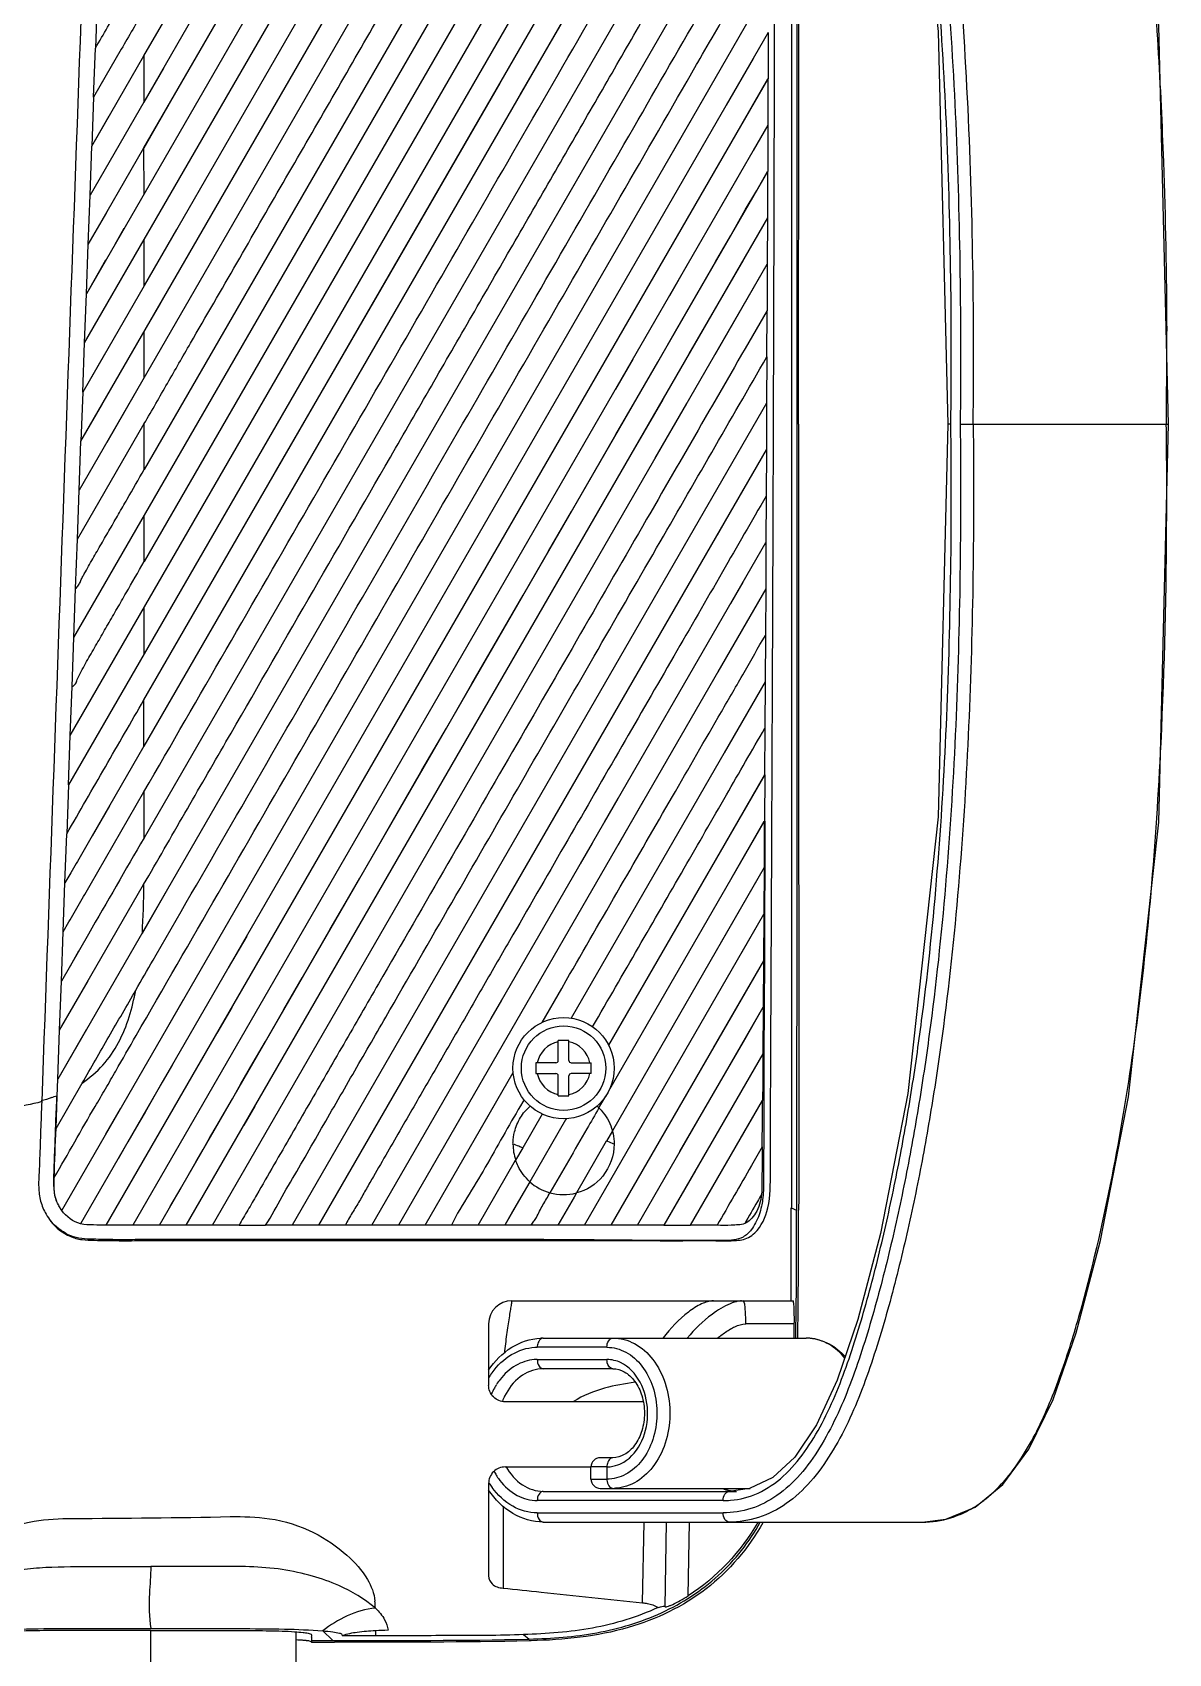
# Model space of a CAD drawing. Header units: millimetres. Extents: x 7426 to 8300, y 123 to 421.
# Drawn here: x 8232.17 to 8250.7, y 320.29 to 346.72 of the extents above; entities that cross this region are included whole.
import ezdxf

# ---------------------------------------------------------------- set-up
doc = ezdxf.new("R2010")
doc.units = ezdxf.units.MM
doc.layers.add('20_ALL_FEATURES', color=7, linetype='Continuous')

msp = doc.modelspace()

# ---------------------------------------------------------------- linework, layer by layer
at = {"layer": '20_ALL_FEATURES', "color": 7, "linetype": 'Continuous'}
for p, q in [((8240.286, 353.489), (8232.99, 340.853)), ((8239.421, 353.492), (8233.05, 342.456)), ((8238.556, 353.493), (8233.988, 345.581)), ((8233.989, 346.333), (8238.122, 353.493)), ((8233.989, 344.834), (8238.989, 353.493)), ((8243.751, 353.49), (8233.991, 336.586)), ((8233.992, 343.337), (8239.854, 353.491)), ((8233.989, 335.833), (8244.096, 353.339)), ((8244.186, 352.745), (8233.989, 335.082)), ((8232.961, 340.052), (8240.047, 352.326)), ((8240.105, 351.676), (8232.932, 339.252)), ((8244.183, 351.24), (8233.991, 333.586)), ((8232.787, 335.251), (8241.519, 350.375)), ((8240.186, 350.316), (8233.993, 339.589)), ((8232.845, 336.851), (8240.484, 350.082)), ((8240.873, 350.007), (8233.992, 338.089)), ((8244.179, 349.733), (8232.584, 329.65)), ((8242.562, 344.682), (8244.171, 347.469)), ((8244.272, 346.715), (8244.273, 347.469)), ((8233.225, 347.26), (8233.197, 346.461)), ((8240.86, 346.983), (8240.116, 345.696)), ((8244.169, 346.715), (8232.956, 327.294)), ((8244.166, 346.715), (8243.923, 346.291)), ((8244.169, 346.715), (8244.166, 345.959)), ((8244.27, 345.959), (8244.272, 346.715)), ((8233.139, 344.861), (8233.989, 346.333)), ((8233.168, 345.662), (8233.197, 346.461)), ((8233.619, 346.442), (8233.168, 345.662)), ((8233.619, 346.442), (8233.272, 345.84)), ((8243.001, 346.192), (8243.02, 346.225)), ((8243.923, 346.291), (8243.484, 345.529)), ((8233.375, 327.27), (8244.165, 345.959)), ((8234.305, 346.131), (8233.988, 345.581)), ((8244.163, 345.959), (8244.161, 345.205)), ((8232.648, 327.51), (8243.177, 345.747)), ((8233.272, 345.84), (8233.168, 345.662)), ((8237.797, 342.428), (8239.796, 345.89)), ((8233.988, 345.581), (8233.11, 344.06)), ((8233.168, 345.662), (8233.139, 344.861)), ((8233.139, 344.861), (8233.424, 345.355)), ((8244.163, 345.205), (8233.808, 327.27)), ((8244.161, 345.205), (8243.924, 344.791)), ((8244.163, 345.204), (8244.159, 344.449)), ((8233.08, 343.258), (8233.989, 344.833)), ((8233.11, 344.06), (8233.139, 344.861)), ((8233.99, 344.085), (8233.989, 344.833)), ((8241.363, 344.855), (8240.769, 343.826)), ((8234.241, 327.27), (8244.159, 344.449)), ((8244.158, 344.449), (8244.155, 343.693)), ((8243.672, 344.355), (8243.406, 343.894)), ((8233.08, 343.258), (8233.109, 344.06)), ((8233.08, 343.258), (8233.381, 343.78)), ((8244.156, 343.693), (8234.674, 327.27)), ((8244.155, 343.693), (8243.757, 343.002)), ((8244.156, 343.693), (8244.153, 342.937)), ((8233.02, 341.654), (8233.991, 343.337)), ((8233.663, 343.518), (8233.507, 343.247)), ((8234.519, 343.501), (8233.991, 342.587)), ((8233.992, 342.588), (8233.991, 343.337)), ((8233.05, 342.456), (8233.08, 343.258)), ((8233.364, 343.001), (8233.05, 342.456)), ((8235.107, 327.27), (8244.153, 342.937)), ((8242.847, 342.926), (8242.557, 342.423)), ((8243.757, 343.002), (8242.876, 341.477)), ((8243.304, 341.467), (8244.152, 342.937)), ((8244.152, 342.937), (8244.149, 342.181)), ((8233.02, 341.654), (8233.05, 342.456)), ((8233.992, 341.839), (8234.256, 342.295)), ((8236.141, 339.56), (8237.797, 342.428)), ((8233.02, 341.654), (8233.342, 342.213)), ((8244.146, 341.425), (8244.149, 342.181)), ((8233.992, 341.089), (8233.992, 341.839)), ((8232.99, 340.853), (8233.02, 341.654)), ((8233.343, 341.464), (8232.99, 340.853)), ((8241.96, 341.39), (8241.677, 340.899)), ((8244.146, 341.425), (8244.142, 340.669)), ((8233.992, 341.089), (8233.381, 340.029)), ((8232.99, 340.853), (8232.961, 340.052)), ((8242.447, 340.733), (8242.005, 339.966)), ((8232.961, 340.052), (8233.312, 340.66)), ((8244.142, 340.669), (8236.406, 327.27)), ((8242.325, 339.772), (8242.842, 340.667)), ((8244.142, 340.669), (8244.138, 339.912)), ((8232.903, 338.452), (8233.993, 340.339)), ((8233.993, 339.589), (8233.993, 340.339)), ((8247.146, 340.33), (8247.094, 340.33)), ((8247.146, 340.33), (8247.094, 340.33)), ((8247.298, 340.33), (8250.696, 340.33)), ((8250.66, 340.33), (8250.696, 340.33)), ((8232.932, 339.252), (8232.961, 340.052)), ((8236.84, 327.27), (8244.138, 339.912)), ((8244.139, 339.912), (8244.135, 339.156)), ((8233.989, 335.833), (8236.141, 339.56)), ((8232.903, 338.452), (8232.932, 339.252)), ((8243.339, 338.527), (8243.761, 339.259)), ((8244.135, 339.156), (8244.131, 338.399)), ((8233.992, 338.088), (8233.992, 338.839)), ((8232.874, 337.652), (8232.903, 338.452)), ((8237.706, 327.27), (8244.131, 338.399)), ((8244.131, 338.399), (8244.127, 337.643)), ((8232.845, 336.851), (8232.874, 337.652)), ((8244.127, 337.643), (8238.138, 327.27)), ((8244.127, 337.643), (8243.347, 336.292)), ((8243.558, 337.407), (8243.757, 337.751)), ((8244.127, 337.643), (8244.123, 336.886)), ((8233.991, 336.586), (8233.991, 337.337)), ((8232.816, 336.051), (8232.845, 336.851)), ((8244.122, 336.886), (8244.118, 336.129)), ((8233.991, 336.586), (8232.758, 334.45)), ((8232.787, 335.251), (8232.816, 336.051)), ((8244.119, 336.129), (8240.954, 330.646)), ((8244.118, 336.129), (8243.452, 334.973)), ((8244.119, 336.129), (8244.115, 335.372)), ((8233.989, 335.082), (8233.989, 335.833)), ((8232.758, 334.451), (8232.787, 335.251)), ((8244.113, 335.372), (8244.109, 334.614)), ((8233.988, 335.082), (8233.142, 333.616)), ((8244.111, 334.615), (8241.565, 330.206)), ((8244.109, 334.614), (8243.362, 333.318)), ((8244.111, 334.614), (8244.106, 333.857)), ((8232.758, 334.451), (8232.729, 333.651)), ((8233.112, 332.815), (8233.989, 334.333)), ((8233.425, 334.106), (8233.142, 333.616)), ((8241.498, 333.84), (8241.721, 334.225)), ((8242.13, 334.184), (8241.72, 333.473)), ((8241.569, 329.461), (8244.106, 333.857)), ((8243.564, 332.918), (8244.104, 333.857)), ((8244.104, 333.857), (8244.099, 333.099)), ((8244.115, 333.857), (8244.112, 333.099)), ((8232.7, 332.85), (8232.729, 333.651)), ((8241.106, 333.161), (8241.301, 333.497)), ((8232.794, 333.014), (8232.7, 332.85)), ((8244.102, 333.099), (8241.626, 328.811)), ((8244.099, 333.099), (8243.384, 331.856)), ((8244.102, 333.099), (8244.097, 332.341)), ((8244.112, 333.099), (8244.108, 332.341)), ((8232.613, 330.45), (8233.983, 332.823)), ((8232.671, 332.05), (8232.7, 332.85)), ((8234.351, 332.71), (8233.957, 332.027)), ((8241.17, 327.27), (8244.097, 332.341)), ((8243.742, 331.726), (8244.094, 332.341)), ((8244.094, 332.341), (8244.089, 331.582)), ((8244.108, 332.341), (8244.105, 331.582)), ((8232.642, 331.25), (8232.671, 332.05)), ((8233.082, 332.013), (8232.642, 331.25)), ((8232.671, 332.05), (8232.765, 332.213)), ((8235.664, 331.984), (8235.364, 331.465)), ((8232.924, 331.738), (8232.783, 331.494)), ((8234.138, 331.592), (8234.186, 331.675)), ((8244.092, 331.582), (8241.602, 327.27)), ((8244.092, 331.582), (8244.087, 330.824)), ((8244.105, 331.582), (8244.101, 330.828)), ((8232.613, 330.45), (8233.077, 331.253)), ((8232.613, 330.45), (8232.642, 331.25)), ((8240.8, 331.13), (8240.875, 331.26)), ((8234.376, 330.504), (8234.633, 330.949)), ((8239.651, 330.64), (8239.824, 330.94)), ((8240.481, 330.577), (8240.8, 331.13)), ((8235.182, 330.399), (8235.426, 330.821)), ((8242.035, 327.269), (8244.087, 330.823)), ((8243.763, 330.262), (8244.084, 330.824)), ((8244.084, 330.824), (8244.079, 330.064)), ((8244.101, 330.828), (8244.098, 330.064)), ((8233.049, 330.454), (8232.584, 329.65)), ((8232.584, 329.65), (8232.613, 330.45)), ((8240.918, 330.283), (8240.743, 330.283)), ((8240.743, 329.955), (8240.743, 330.283)), ((8240.918, 329.955), (8240.918, 330.283)), ((8242.728, 328.47), (8243.763, 330.262)), ((8234.777, 329.697), (8234.967, 330.026)), ((8240.706, 329.918), (8240.378, 329.918)), ((8240.378, 329.918), (8240.378, 329.743)), ((8240.956, 329.918), (8241.283, 329.918)), ((8241.283, 329.743), (8241.283, 329.918)), ((8244.082, 330.064), (8242.468, 327.268)), ((8244.079, 330.064), (8243.529, 329.106)), ((8244.098, 330.056), (8244.096, 329.407)), ((8244.098, 330.064), (8244.098, 330.056)), ((8232.555, 328.849), (8232.979, 329.584)), ((8232.574, 329.371), (8232.584, 329.65)), ((8238.572, 327.27), (8240.009, 329.76)), ((8240.378, 329.743), (8240.706, 329.743)), ((8240.743, 329.378), (8240.743, 329.705)), ((8240.918, 329.378), (8240.918, 329.705)), ((8241.283, 329.743), (8240.956, 329.743)), ((8232.555, 328.849), (8232.574, 329.371)), ((8232.565, 329.381), (8232.574, 329.371)), ((8240.186, 329.316), (8240.165, 329.281)), ((8240.743, 329.378), (8240.918, 329.378)), ((8241.408, 329.183), (8241.519, 329.375)), ((8244.096, 329.407), (8244.096, 329.122)), ((8233.366, 328.753), (8233.605, 329.168)), ((8235.796, 329.212), (8235.616, 328.901)), ((8239.469, 328.825), (8239.742, 329.297)), ((8240.484, 329.081), (8240.166, 328.532)), ((8242.901, 327.269), (8244.076, 329.305)), ((8243.716, 328.681), (8244.075, 329.305)), ((8244.096, 329.122), (8244.094, 328.62)), ((8240.862, 328.987), (8240.279, 327.979)), ((8240.873, 329.006), (8240.862, 328.987)), ((8240.873, 329.006), (8240.862, 328.987)), ((8241.626, 328.811), (8241.529, 328.642)), ((8240.166, 328.532), (8240.049, 328.329)), ((8241.528, 328.642), (8241.039, 327.795)), ((8244.094, 328.62), (8244.093, 328.398)), ((8239.438, 327.27), (8240.049, 328.329)), ((8242.984, 328.163), (8242.467, 327.268)), ((8242.899, 327.269), (8243.324, 328.002)), ((8234.417, 327.574), (8234.593, 327.878)), ((8240.28, 327.979), (8239.871, 327.27)), ((8232.648, 327.51), (8232.6, 327.586)), ((8244.541, 327.553), (8244.627, 327.514)), ((8235.108, 327.27), (8234.675, 327.27)), ((8235.54, 327.27), (8235.107, 327.27)), ((8235.54, 327.27), (8235.973, 327.27)), ((8236.406, 327.27), (8235.973, 327.27)), ((8236.839, 327.27), (8236.406, 327.27)), ((8237.273, 327.27), (8236.84, 327.27)), ((8237.705, 327.27), (8237.272, 327.27)), ((8238.139, 327.27), (8237.706, 327.27)), ((8239.437, 327.27), (8238.138, 327.27)), ((8239.871, 327.27), (8239.438, 327.27)), ((8240.303, 327.27), (8239.87, 327.27)), ((8240.737, 327.27), (8240.304, 327.27)), ((8241.17, 327.27), (8240.737, 327.27)), ((8241.603, 327.27), (8241.17, 327.27)), ((8242.467, 327.268), (8242.035, 327.269)), ((8239.984, 326.037), (8244.573, 326.037)), ((8239.609, 325.662), (8239.609, 324.658)), ((8244.593, 325.662), (8243.802, 325.662)), ((8240.5, 325.43), (8244.786, 325.43)), ((8241.538, 325.28), (8240.402, 325.28)), ((8240.402, 325.08), (8241.538, 325.08)), ((8241.636, 324.93), (8240.5, 324.93)), ((8242.126, 324.392), (8239.875, 324.392)), ((8239.876, 323.328), (8241.278, 323.328)), ((8241.538, 323.33), (8241.278, 323.33)), ((8241.278, 323.13), (8241.278, 323.33)), ((8241.636, 323.48), (8241.428, 323.48)), ((8241.538, 323.33), (8241.538, 323.13)), ((8239.609, 323.063), (8239.609, 321.553)), ((8241.278, 323.13), (8241.538, 323.13)), ((8241.428, 322.98), (8243.876, 322.98)), ((8243.432, 322.78), (8240.402, 322.78)), ((8240.5, 322.93), (8243.65, 322.93)), ((8239.844, 322.689), (8239.844, 321.353)), ((8240.402, 322.58), (8243.432, 322.58)), ((8240.5, 322.43), (8246.68, 322.43)), ((8242.119, 321.115), (8242.143, 322.43)), ((8242.487, 321.048), (8242.511, 322.43)), ((8242.865, 321.228), (8242.886, 322.43)), ((8234.1, 319.976), (8234.1, 320.662)), ((8236.473, 320.087), (8236.473, 320.641)), ((8236.903, 320.656), (8237.065, 320.503)), ((8237.765, 320.658), (8237.765, 320.576)), ((8240.18, 320.597), (8240.269, 320.523)), ((8236.721, 320.501), (8236.721, 320.473)), ((8236.721, 320.473), (8237.094, 320.474)), ((8236.723, 320.553), (8236.723, 320.539)), ((8236.723, 320.539), (8236.723, 320.516)), ((8236.723, 320.525), (8236.723, 320.516)), ((8236.723, 320.516), (8236.723, 320.503)), ((8236.723, 320.501), (8237.065, 320.502)), ((8237.765, 320.576), (8237.222, 320.577)), ((8240.301, 320.495), (8240.269, 320.494)), ((8240.301, 320.495), (8240.269, 320.494))]:
    msp.add_line(p, q, dxfattribs=at)
for points in [[(8250.696, 340.33), (8250.535, 346.822), (8250.043, 351.296), (8249.588, 353.637), (8249.191, 355.147), (8248.812, 356.234), (8248.416, 357.039), (8247.991, 357.616), (8247.541, 357.988), (8247.066, 358.185), (8246.68, 358.23)], [(8243.53, 357.73), (8243.865, 357.685), (8244.241, 357.505), (8244.603, 357.169), (8244.956, 356.647), (8245.294, 355.919), (8245.63, 354.928), (8245.998, 353.523), (8246.443, 351.243), (8246.938, 346.732), (8247.094, 340.33)], [(8243.701, 345.155), (8243.935, 345.561), (8244.163, 345.959)], [(8233.99, 344.834), (8234.194, 345.188), (8234.399, 345.543)], [(8243.309, 342.977), (8243.557, 343.407), (8243.792, 343.821), (8243.98, 344.14), (8244.158, 344.449)], [(8234.715, 328.092), (8234.839, 328.306), (8234.952, 328.502), (8235.065, 328.697), (8235.182, 328.9), (8235.301, 329.105), (8235.431, 329.332), (8235.571, 329.573), (8235.772, 329.922), (8235.97, 330.264), (8236.27, 330.784), (8236.57, 331.303), (8236.798, 331.699), (8237.026, 332.094), (8237.267, 332.512), (8237.509, 332.93), (8237.817, 333.464), (8238.125, 333.997), (8238.522, 334.686), (8238.92, 335.374), (8239.337, 336.097), (8239.754, 336.819), (8240.171, 337.54), (8240.586, 338.259), (8240.959, 338.905), (8241.328, 339.544), (8241.682, 340.158), (8242.029, 340.759), (8242.366, 341.342), (8242.678, 341.883), (8243.309, 342.977)], [(8247.094, 340.33), (8246.938, 333.928), (8246.443, 329.418), (8245.998, 327.137), (8245.63, 325.733), (8245.294, 324.741), (8244.956, 324.013), (8244.603, 323.491), (8244.241, 323.155), (8243.865, 322.975), (8243.53, 322.93)], [(8246.68, 322.43), (8247.066, 322.476), (8247.541, 322.673), (8247.991, 323.045), (8248.416, 323.621), (8248.812, 324.426), (8249.191, 325.513), (8249.588, 327.023), (8250.043, 329.364), (8250.535, 333.839), (8250.696, 340.33)], [(8244.089, 331.582), (8243.695, 330.895), (8243.271, 330.16)], [(8234.454, 329.889), (8234.288, 329.602), (8234.006, 329.111)], [(8234.006, 329.111), (8233.868, 328.874), (8233.725, 328.627), (8233.566, 328.35)], [(8240.28, 327.979), (8240.134, 327.728), (8240, 327.492), (8239.871, 327.27)]]:
    msp.add_lwpolyline(points, dxfattribs=at)
for radius in [0.825, 0.688]:
    msp.add_circle((8240.831, 329.83), radius, dxfattribs=at)
for centre, radius, start, end in [((8530.439, 345.611), 296.451, 179.86046, 180.00577), ((8162.87, 341.408), 87.796, 359.29672, 0.28413), ((8163.522, 339.238), 87.144, 359.75041, 0.7178), ((8165.214, 339.113), 85.452, 357.32738, 359.82938), ((8187.702, 338.096), 62.941, 355.07226, 357.2977), ((8038.799, 333.639), 195.192, 359.98428, 0.20381), ((8200.808, 336.961), 49.786, 352.5742, 355.0781), ((8240.831, 329.83), 0.438, 101.537, 168.4394), ((8240.831, 329.83), 0.438, 11.537, 78.4394), ((8240.706, 329.955), 0.0375, 270, 0), ((8240.956, 329.955), 0.0375, 180, 270), ((8240.831, 329.83), 0.438, 191.5606, 258.463), ((8240.706, 329.705), 0.0375, 0, 90), ((8240.831, 329.83), 0.438, 281.5606, 348.463), ((8240.956, 329.705), 0.0375, 90, 180), ((8231.722, 331.482), 2.264, 289.7061, 291.8839), ((8056.15, 329.996), 187.926, 359.5577, 359.78935), ((8240.84, 328.594), 0.834, 180.1046, 198.5382), ((8240.831, 328.594), 0.827, 228.1243, 254.3546), ((8233.225, 327.919), 0.707, 206.681, 208.036), ((8068.605, 327.593), 176.059, 359.49357, 359.97414), ((8233.179, 327.896), 0.904, 209.654, 218.5243), ((8234.51, 169.132), 158.138, 89.9403, 90.09719), ((8242.573, 390.614), 63.345, 269.90416, 270.29584), ((8239.984, 325.662), 0.375, 90, 180), ((8210.467, 326.272), 34.159, 358.588, 359.6047), ((8183.934, 326.583), 60.726, 358.91242, 359.48536), ((8215.723, 326.179), 28.875, 358.5134, 358.9742), ((8240.5, 324.569), 0.861, 90.0006, 92.819), ((8244.786, 324.726), 0.704, 85.0993, 89.997), ((8240.402, 324.419), 0.661, 90.0022, 94.4306), ((8240.731, 324.091), 1.318, 146.6893, 148.3294), ((8240.706, 324.107), 1.288, 143.9567, 146.6939), ((8240.5, 324.355), 0.575, 90.0022, 94.4306), ((8240.781, 324.01), 1.237, 150.7208, 155.8102), ((8240.713, 324.048), 1.158, 147.5186, 150.7035), ((8240.653, 324.087), 1.088, 142.0814, 147.5343), ((8240.852, 323.989), 1.1, 153.2672, 157.8759), ((8240.745, 323.83), 1.195, 208.777, 209.4767), ((8240.707, 323.808), 1.151, 209.4567, 213.2581), ((8241.428, 323.33), 0.15, 90, 180), ((8241.538, 323.834), 0.504, 270.0059, 276.1072), ((8241.537, 323.844), 0.514, 276.1718, 286.0156), ((8240.712, 323.757), 1.295, 212.1617, 216.0237), ((8240.649, 323.77), 1.082, 213.2603, 217.6274), ((8241.428, 323.13), 0.15, 180, 270), ((8241.636, 323.684), 0.704, 270.0011, 273.4514), ((8243.658, 323.541), 0.612, 247.2734, 258.3306), ((8243.666, 323.502), 0.574, 246.3111, 248.8801), ((8243.433, 324.239), 1.459, 269.9834, 274.6908), ((8243.651, 323.514), 0.584, 258.3911, 263.4242), ((8243.65, 323.503), 0.573, 263.4341, 265.9331), ((8243.651, 323.445), 0.515, 262.8279, 265.9858), ((8246.479, 324.345), 1.972, 306.5152, 308.7993), ((8246.677, 324.012), 1.583, 287.1074, 293.1338), ((8232.376, 320.792), 5.391, 2.4862, 3.7291), ((8238.09, 315.728), 4.94, 91.3916, 93.7678), ((8235.812, 320.551), 0.911, 0.0869, 0.6447)]:
    msp.add_arc(centre, radius, start, end, dxfattribs=at)
for points, knots in [([(8247.51, 340.33), (8247.521, 341.254), (8247.515, 343.084), (8247.427, 345.796), (8247.24, 348.43), (8246.935, 350.961), (8246.565, 352.989), (8246.188, 354.534), (8245.873, 355.621), (8245.492, 356.611), (8245.013, 357.45), (8244.464, 357.977), (8243.944, 358.195), (8243.669, 358.23), (8243.53, 358.23)], [0, 0, 0, 0, 0.144605, 0.286485, 0.424591, 0.557867, 0.685474, 0.746989, 0.806665, 0.862534, 0.912727, 0.957155, 0.978333, 1, 1, 1, 1]), ([(8243.432, 358.08), (8243.585, 358.08), (8243.899, 358.033), (8244.333, 357.81), (8244.707, 357.458), (8245.131, 356.861), (8245.526, 355.986), (8245.88, 354.867), (8246.178, 353.707), (8246.432, 352.527), (8246.644, 351.332), (8246.879, 349.723), (8247.089, 347.693), (8247.238, 345.244), (8247.305, 342.788), (8247.308, 341.15), (8247.298, 340.33)], [0, 0, 0, 0, 0.024162, 0.049269, 0.076064, 0.104535, 0.16466, 0.227007, 0.290258, 0.353957, 0.417987, 0.482264, 0.611304, 0.740732, 0.870341, 1, 1, 1, 1]), ([(8247.146, 340.33), (8247.157, 341.125), (8247.154, 342.714), (8247.092, 345.095), (8246.953, 347.472), (8246.758, 349.443), (8246.54, 351.008), (8246.343, 352.172), (8246.108, 353.323), (8245.83, 354.458), (8245.505, 355.566), (8245.154, 356.452), (8244.776, 357.088), (8244.436, 357.49), (8244.024, 357.78), (8243.707, 357.863), (8243.552, 357.875)], [0, 0, 0, 0, 0.128392, 0.256756, 0.385008, 0.512975, 0.57677, 0.640368, 0.703695, 0.766658, 0.829114, 0.890347, 0.919957, 0.948292, 0.974891, 1, 1, 1, 1]), ([(8244.545, 353.108), (8244.554, 350.979), (8244.546, 346.719), (8244.552, 340.331), (8244.544, 333.942), (8244.553, 329.683), (8244.546, 327.553)], [0, 0, 0, 0, 0.25, 0.5, 0.75, 1, 1, 1, 1]), ([(8244.631, 353.147), (8244.633, 348.875), (8244.632, 340.331), (8244.636, 331.786), (8244.627, 327.514)], [0, 0, 0, 0, 0.5, 1, 1, 1, 1]), ([(8233.989, 334.334), (8234.883, 335.883), (8236.225, 338.205), (8238.01, 341.297), (8239.339, 343.6), (8240.649, 345.869), (8241.718, 347.722), (8242.545, 349.152), (8243.037, 350.004), (8243.413, 350.658), (8243.683, 351.121), (8243.935, 351.566), (8244.098, 351.856), (8244.184, 351.993)], [0, 0, 0, 0, 0.2632, 0.394537, 0.525253, 0.65441, 0.779924, 0.840061, 0.897416, 0.924755, 0.951007, 0.97625, 1, 1, 1, 1]), ([(8233.993, 340.339), (8234.122, 340.556), (8234.37, 340.994), (8234.874, 341.865), (8235.754, 343.391), (8237.011, 345.566), (8238.512, 348.168), (8239.511, 349.898), (8240.009, 350.759)], [0, 0, 0, 0, 0.062777, 0.125548, 0.251066, 0.501879, 0.751948, 1, 1, 1, 1]), ([(8233.983, 332.823), (8234.21, 333.209), (8234.653, 333.986), (8235.55, 335.534), (8236.666, 337.471), (8237.783, 339.404), (8238.674, 340.947), (8239.339, 342.099), (8240, 343.244), (8240.655, 344.379), (8241.3, 345.497), (8241.83, 346.415), (8242.246, 347.135), (8242.55, 347.661), (8242.846, 348.174), (8243.134, 348.673), (8243.369, 349.078), (8243.551, 349.395), (8243.683, 349.625), (8243.812, 349.853), (8243.918, 350.041), (8243.998, 350.195), (8244.047, 350.317), (8244.094, 350.421), (8244.149, 350.48), (8244.178, 350.486)], [0, 0, 0, 0, 0.065802, 0.131593, 0.263104, 0.394407, 0.459879, 0.525122, 0.589997, 0.654302, 0.717733, 0.779842, 0.810208, 0.839994, 0.869084, 0.897363, 0.924704, 0.937992, 0.951018, 0.963811, 0.976394, 0.982777, 0.989409, 0.995545, 1, 1, 1, 1]), ([(8234.186, 331.675), (8235.062, 333.192), (8236.81, 336.22), (8239.406, 340.716), (8241.518, 344.372), (8242.934, 346.828), (8243.67, 348.098), (8244.008, 348.695), (8244.173, 348.978)], [0, 0, 0, 0, 0.263083, 0.525045, 0.779623, 0.897062, 0.950734, 1, 1, 1, 1]), ([(8243.02, 346.225), (8243.123, 346.403), (8243.324, 346.752), (8243.574, 347.183), (8243.766, 347.516), (8243.9, 347.752), (8244.07, 347.965), (8244.148, 348.131), (8244.175, 348.224)], [0, 0, 0, 0, 0.266952, 0.522804, 0.646846, 0.765331, 0.874972, 1, 1, 1, 1]), ([(8250.398, 348.107), (8250.417, 347.894), (8250.49, 347.03), (8250.543, 346.164), (8250.574, 345.513)], [0, 0, 0, 0, 0.247172, 1, 1, 1, 1]), ([(8233.197, 346.461), (8233.266, 346.573), (8233.394, 346.801), (8233.655, 347.256), (8233.853, 347.596), (8233.983, 347.823)], [0, 0, 0, 0, 0.250006, 0.500028, 1, 1, 1, 1]), ([(8232.525, 328.048), (8232.753, 328.431), (8233.021, 328.919), (8233.363, 329.493), (8233.583, 329.88), (8234.195, 330.941), (8235.198, 332.676), (8236.533, 334.989), (8238.304, 338.056), (8240.459, 341.79), (8242.171, 344.754), (8243.001, 346.192)], [0, 0, 0, 0, 0.063775, 0.079722, 0.095669, 0.127562, 0.255119, 0.382603, 0.509904, 0.762318, 1, 1, 1, 1]), ([(8243.948, 327.143), (8244.059, 327.25), (8244.211, 327.591), (8244.199, 328.139), (8244.207, 328.729), (8244.207, 329.522), (8244.212, 330.512), (8244.218, 331.7), (8244.224, 332.888), (8244.229, 334.077), (8244.234, 335.265), (8244.241, 336.849), (8244.249, 338.83), (8244.257, 341.206), (8244.264, 343.582), (8244.268, 345.167), (8244.27, 345.959)], [0, 0, 0, 0, 0.02449, 0.055457, 0.086942, 0.118426, 0.181396, 0.244365, 0.307335, 0.370304, 0.433274, 0.496244, 0.622183, 0.748122, 0.874061, 1, 1, 1, 1]), ([(8250.574, 345.513), (8250.588, 345.21), (8250.639, 343.988), (8250.661, 342.764), (8250.665, 341.843)], [0, 0, 0, 0, 0.247318, 1, 1, 1, 1]), ([(8244.149, 342.181), (8243.517, 341.086), (8242.526, 339.37), (8241.166, 337.014), (8240.063, 335.104), (8238.942, 333.161), (8238.001, 331.531), (8237.245, 330.222), (8236.772, 329.403), (8236.393, 328.747), (8236.109, 328.254), (8235.87, 327.845), (8235.685, 327.515), (8235.584, 327.354), (8235.54, 327.27)], [0, 0, 0, 0, 0.220281, 0.345187, 0.474037, 0.604645, 0.736071, 0.801975, 0.867959, 0.900968, 0.93398, 0.966993, 0.983497, 1, 1, 1, 1]), ([(8235.973, 327.27), (8236.073, 327.42), (8236.237, 327.742), (8236.517, 328.205), (8236.784, 328.675), (8237.145, 329.299), (8237.595, 330.079), (8238.313, 331.323), (8239.207, 332.871), (8240.272, 334.716), (8241.318, 336.527), (8242.608, 338.761), (8243.546, 340.387), (8244.146, 341.425)], [0, 0, 0, 0, 0.033084, 0.066168, 0.099253, 0.132331, 0.198445, 0.264456, 0.396024, 0.526661, 0.655375, 0.779973, 1, 1, 1, 1]), ([(8247.298, 340.33), (8247.308, 339.511), (8247.305, 337.872), (8247.238, 335.416), (8247.089, 332.968), (8246.879, 330.938), (8246.644, 329.328), (8246.432, 328.133), (8246.178, 326.953), (8245.88, 325.794), (8245.526, 324.674), (8245.131, 323.799), (8244.707, 323.202), (8244.333, 322.851), (8243.899, 322.628), (8243.585, 322.58), (8243.432, 322.58)], [0, 0, 0, 0, 0.129659, 0.259268, 0.388696, 0.517736, 0.582013, 0.646043, 0.709742, 0.772993, 0.83534, 0.895465, 0.923936, 0.950731, 0.975838, 1, 1, 1, 1]), ([(8247.51, 340.33), (8247.52, 339.509), (8247.517, 337.867), (8247.45, 335.405), (8247.3, 332.949), (8247.088, 330.912), (8246.853, 329.296), (8246.64, 328.094), (8246.384, 326.907), (8246.084, 325.738), (8245.724, 324.601), (8245.319, 323.705), (8244.878, 323.087), (8244.485, 322.717), (8244.025, 322.481), (8243.692, 322.43), (8243.53, 322.43)], [0, 0, 0, 0, 0.128519, 0.257013, 0.385413, 0.513535, 0.577405, 0.641068, 0.704447, 0.767448, 0.829933, 0.890976, 0.920335, 0.948318, 0.97469, 1, 1, 1, 1]), ([(8243.552, 322.785), (8243.707, 322.798), (8244.024, 322.881), (8244.436, 323.17), (8244.776, 323.572), (8245.154, 324.208), (8245.505, 325.094), (8245.83, 326.202), (8246.108, 327.337), (8246.343, 328.488), (8246.54, 329.652), (8246.758, 331.218), (8246.953, 333.189), (8247.092, 335.565), (8247.154, 337.947), (8247.157, 339.536), (8247.146, 340.33)], [0, 0, 0, 0, 0.025109, 0.051708, 0.080043, 0.109652, 0.170886, 0.233341, 0.296304, 0.359632, 0.423229, 0.487024, 0.614992, 0.743244, 0.871607, 1, 1, 1, 1]), ([(8244.664, 340.33), (8244.664, 338.194), (8244.662, 333.922), (8244.667, 329.65), (8244.664, 327.514)], [0, 0, 0, 0, 0.500001, 1, 1, 1, 1]), ([(8232.874, 337.652), (8232.892, 337.666), (8232.925, 337.701), (8232.953, 337.766), (8232.981, 337.829), (8233.028, 337.91), (8233.084, 338.013), (8233.177, 338.174), (8233.294, 338.377), (8233.434, 338.619), (8233.574, 338.861), (8233.76, 339.185), (8233.9, 339.428), (8233.993, 339.589)], [0, 0, 0, 0, 0.031294, 0.062496, 0.093774, 0.125036, 0.187534, 0.250036, 0.375034, 0.500031, 0.625026, 0.750019, 1, 1, 1, 1]), ([(8244.135, 339.156), (8243.895, 338.745), (8243.396, 337.874), (8242.61, 336.515), (8241.77, 335.059), (8240.895, 333.545), (8240.153, 332.259), (8239.552, 331.219), (8239.099, 330.433), (8238.644, 329.645), (8238.263, 328.987), (8237.959, 328.459), (8237.768, 328.129), (8237.615, 327.865), (8237.504, 327.665), (8237.385, 327.469), (8237.305, 327.339), (8237.273, 327.27)], [0, 0, 0, 0, 0.103946, 0.219591, 0.343133, 0.471271, 0.601851, 0.667684, 0.733787, 0.800118, 0.866658, 0.899972, 0.933306, 0.949977, 0.966645, 0.983334, 1, 1, 1, 1]), ([(8232.816, 336.051), (8232.838, 336.059), (8232.879, 336.094), (8232.907, 336.189), (8232.966, 336.297), (8233.036, 336.427), (8233.133, 336.597), (8233.256, 336.81), (8233.403, 337.066), (8233.551, 337.321), (8233.747, 337.662), (8233.893, 337.918), (8233.992, 338.088)], [0, 0, 0, 0, 0.030667, 0.061899, 0.124405, 0.186951, 0.249496, 0.374584, 0.499671, 0.624756, 0.749839, 1, 1, 1, 1]), ([(8240.875, 331.26), (8241.168, 331.768), (8241.745, 332.767), (8242.588, 334.226), (8243.26, 335.393), (8243.769, 336.268), (8244.003, 336.687), (8244.122, 336.886)], [0, 0, 0, 0, 0.270932, 0.532753, 0.778483, 0.892674, 1, 1, 1, 1]), ([(8232.729, 333.651), (8232.836, 333.831), (8233.044, 334.197), (8233.464, 334.924), (8233.779, 335.47), (8233.989, 335.833)], [0, 0, 0, 0, 0.250011, 0.500017, 1, 1, 1, 1]), ([(8241.305, 330.505), (8241.803, 331.367), (8242.531, 332.626), (8243.466, 334.248), (8243.902, 335.011), (8244.113, 335.372)], [0, 0, 0, 0, 0.531199, 0.776677, 1, 1, 1, 1]), ([(8233.142, 333.616), (8233.084, 333.516), (8232.967, 333.316), (8232.855, 333.113), (8232.794, 333.014)], [0, 0, 0, 0, 0.499993, 1, 1, 1, 1]), ([(8232.765, 332.213), (8232.82, 332.314), (8232.94, 332.513), (8233.054, 332.714), (8233.112, 332.815)], [0, 0, 0, 0, 0.500007, 1, 1, 1, 1]), ([(8232.979, 329.584), (8233.102, 329.67), (8233.333, 329.867), (8233.673, 330.367), (8233.8, 330.808), (8233.855, 331.102)], [0, 0, 0, 0, 0.250268, 0.50064, 1, 1, 1, 1]), ([(8232.979, 329.584), (8233.128, 329.836), (8233.416, 330.344), (8233.71, 330.848), (8233.855, 331.102)], [0, 0, 0, 0, 0.500004, 1, 1, 1, 1]), ([(8247.715, 322.808), (8247.961, 323.006), (8248.374, 323.53), (8248.802, 324.43), (8249.133, 325.401), (8249.501, 326.738), (8249.87, 328.446), (8250.085, 329.83), (8250.176, 330.527)], [0, 0, 0, 0, 0.115503, 0.237784, 0.362966, 0.489233, 0.743699, 1, 1, 1, 1]), ([(8232.565, 329.381), (8232.559, 329.237), (8232.546, 328.95), (8232.532, 328.516), (8232.514, 328.091), (8232.508, 327.792), (8232.564, 327.661)], [0, 0, 0, 0, 0.250732, 0.501376, 0.751901, 1, 1, 1, 1]), ([(8232.321, 329.284), (8232.315, 329.129), (8232.307, 328.897), (8232.296, 328.587), (8232.287, 328.355), (8232.279, 328.123), (8232.265, 327.892), (8232.293, 327.659), (8232.355, 327.516), (8232.393, 327.449)], [0, 0, 0, 0, 0.250395, 0.375559, 0.500694, 0.625794, 0.750838, 0.875435, 1, 1, 1, 1]), ([(8240.165, 329.281), (8240.069, 329.114), (8239.874, 328.782), (8239.592, 328.275), (8239.295, 327.776), (8239.083, 327.448), (8239.005, 327.27)], [0, 0, 0, 0, 0.248461, 0.498119, 0.748947, 1, 1, 1, 1]), ([(8240.007, 328.622), (8240.006, 328.678), (8240.031, 328.819), (8240.114, 329.028), (8240.223, 329.158), (8240.285, 329.212)], [0, 0, 0, 0, 0.253953, 0.632416, 1, 1, 1, 1]), ([(8241.408, 329.183), (8241.342, 329.068), (8241.076, 328.607), (8240.809, 328.146), (8240.609, 327.798)], [0, 0, 0, 0, 0.247619, 1, 1, 1, 1]), ([(8241.408, 329.183), (8241.433, 329.158), (8241.53, 329.051), (8241.597, 328.917), (8241.626, 328.811)], [0, 0, 0, 0, 0.243853, 1, 1, 1, 1]), ([(8241.626, 328.811), (8241.631, 328.795), (8241.648, 328.723), (8241.656, 328.649), (8241.656, 328.593)], [0, 0, 0, 0, 0.231121, 1, 1, 1, 1]), ([(8240.166, 328.532), (8240.145, 328.54), (8240.092, 328.56), (8240.038, 328.58), (8240.006, 328.593)], [0, 0, 0, 0, 0.396192, 1, 1, 1, 1]), ([(8241.656, 328.593), (8241.656, 328.408), (8241.527, 328.042), (8241.204, 327.836), (8241.039, 327.795)], [0, 0, 0, 0, 0.521265, 1, 1, 1, 1]), ([(8241.656, 328.593), (8241.646, 328.596), (8241.603, 328.612), (8241.562, 328.629), (8241.529, 328.642)], [0, 0, 0, 0, 0.222709, 1, 1, 1, 1]), ([(8244.071, 328.545), (8244.012, 328.444), (8243.766, 328.018), (8243.521, 327.593), (8243.334, 327.268)], [0, 0, 0, 0, 0.238244, 1, 1, 1, 1]), ([(8244.071, 328.545), (8244.069, 328.416), (8244.069, 328.223), (8244.063, 327.965), (8244.064, 327.836), (8244.058, 327.772)], [0, 0, 0, 0, 0.500201, 0.750279, 1, 1, 1, 1]), ([(8240.28, 327.979), (8240.202, 328.049), (8240.114, 328.165), (8240.06, 328.295), (8240.049, 328.329)], [0, 0, 0, 0, 0.745412, 1, 1, 1, 1]), ([(8244.093, 328.398), (8244.093, 328.304), (8244.09, 328.117), (8244.093, 327.93), (8244.089, 327.836)], [0, 0, 0, 0, 0.499985, 1, 1, 1, 1]), ([(8232.593, 327.601), (8232.559, 327.669), (8232.514, 327.819), (8232.523, 327.972), (8232.525, 328.048)], [0, 0, 0, 0, 0.498628, 1, 1, 1, 1]), ([(8240.304, 327.27), (8240.316, 327.292), (8240.347, 327.333), (8240.398, 327.406), (8240.437, 327.501), (8240.494, 327.601), (8240.552, 327.699), (8240.59, 327.765), (8240.609, 327.798)], [0, 0, 0, 0, 0.124966, 0.249605, 0.438103, 0.625836, 0.813036, 1, 1, 1, 1]), ([(8244.058, 327.772), (8244.048, 327.664), (8244.003, 327.512), (8243.887, 327.362), (8243.82, 327.31), (8243.785, 327.296)], [0, 0, 0, 0, 0.56874, 0.799096, 1, 1, 1, 1]), ([(8244.058, 327.772), (8244.035, 327.733), (8243.944, 327.575), (8243.852, 327.417), (8243.785, 327.296)], [0, 0, 0, 0, 0.24441, 1, 1, 1, 1]), ([(8244.076, 327.682), (8244.071, 327.647), (8244.049, 327.519), (8244.007, 327.392), (8243.963, 327.308)], [0, 0, 0, 0, 0.269893, 1, 1, 1, 1]), ([(8243.278, 327.019), (8242.937, 327.023), (8242.185, 327.018), (8240.976, 327.035), (8239.632, 327.035), (8238.216, 327.038), (8237.014, 327.037), (8236.044, 327.037), (8235.312, 327.036), (8234.702, 327.037), (8234.213, 327.037), (8233.846, 327.034), (8233.54, 327.033), (8233.295, 327.037), (8233.112, 327.042), (8232.928, 327.05), (8232.695, 327.128), (8232.546, 327.247), (8232.469, 327.34)], [0, 0, 0, 0, 0.093896, 0.207071, 0.332838, 0.463835, 0.596912, 0.663862, 0.730981, 0.798225, 0.831886, 0.86557, 0.899269, 0.916124, 0.932978, 0.949827, 0.96662, 1, 1, 1, 1]), ([(8232.471, 327.333), (8232.554, 327.229), (8232.717, 327.097), (8232.978, 327.027), (8233.247, 327.022), (8233.582, 327.016), (8233.984, 327.019), (8234.386, 327.02), (8234.922, 327.019), (8235.59, 327.019), (8236.391, 327.019), (8237.451, 327.019), (8238.76, 327.019), (8240.05, 327.019), (8241.046, 327.02), (8241.742, 327.019), (8242.29, 327.018), (8242.699, 327.017), (8242.981, 327.019), (8243.248, 327.02), (8243.46, 327.014), (8243.621, 327.019), (8243.738, 327.029), (8243.853, 327.064), (8243.918, 327.114), (8243.948, 327.143)], [0, 0, 0, 0, 0.034307, 0.051581, 0.068929, 0.103631, 0.13832, 0.172988, 0.20763, 0.27682, 0.345856, 0.414664, 0.551155, 0.684411, 0.748294, 0.808736, 0.864364, 0.890113, 0.914457, 0.937413, 0.958988, 0.969268, 0.979254, 0.98923, 1, 1, 1, 1]), ([(8233.375, 327.27), (8233.305, 327.271), (8233.166, 327.274), (8233.024, 327.277), (8232.956, 327.294)], [0, 0, 0, 0, 0.500346, 1, 1, 1, 1]), ([(8242.035, 327.269), (8242, 327.269), (8241.855, 327.269), (8241.711, 327.27), (8241.602, 327.27)], [0, 0, 0, 0, 0.244552, 1, 1, 1, 1]), ([(8243.334, 327.268), (8243.299, 327.269), (8243.154, 327.271), (8243.009, 327.269), (8242.899, 327.269)], [0, 0, 0, 0, 0.240734, 1, 1, 1, 1]), ([(8243.891, 327.197), (8243.854, 327.15), (8243.771, 327.067), (8243.606, 327.023), (8243.444, 327.018), (8243.334, 327.018), (8243.278, 327.019)], [0, 0, 0, 0, 0.268291, 0.506238, 0.747728, 1, 1, 1, 1]), ([(8243.785, 327.296), (8243.751, 327.283), (8243.676, 327.275), (8243.526, 327.265), (8243.411, 327.267), (8243.334, 327.268)], [0, 0, 0, 0, 0.240655, 0.486211, 1, 1, 1, 1]), ([(8239.984, 326.037), (8239.986, 326.037), (8239.983, 326.027), (8239.984, 326.016), (8239.979, 325.99), (8239.972, 325.943), (8239.959, 325.865), (8239.942, 325.756), (8239.922, 325.627), (8239.894, 325.434), (8239.876, 325.285), (8239.866, 325.184)], [0, 0, 0, 0, 0.005777, 0.022962, 0.051043, 0.089146, 0.191794, 0.323555, 0.477081, 0.645526, 1, 1, 1, 1]), ([(8243.274, 326.037), (8243.208, 326.037), (8243.059, 325.988), (8242.77, 325.796), (8242.572, 325.589), (8242.454, 325.432)], [0, 0, 0, 0, 0.189986, 0.433244, 1, 1, 1, 1]), ([(8243.395, 325.913), (8243.346, 325.884), (8243.144, 325.746), (8242.966, 325.574), (8242.848, 325.43)], [0, 0, 0, 0, 0.236506, 1, 1, 1, 1]), ([(8243.594, 326.008), (8243.577, 326.003), (8243.509, 325.977), (8243.444, 325.942), (8243.395, 325.913)], [0, 0, 0, 0, 0.232926, 1, 1, 1, 1]), ([(8243.731, 326.037), (8243.72, 326.036), (8243.673, 326.031), (8243.627, 326.02), (8243.594, 326.008)], [0, 0, 0, 0, 0.234, 1, 1, 1, 1]), ([(8243.802, 325.662), (8243.802, 325.709), (8243.801, 325.796), (8243.793, 325.915), (8243.788, 325.988), (8243.766, 326.037), (8243.753, 326.037)], [0, 0, 0, 0, 0.365942, 0.678972, 0.898492, 1, 1, 1, 1]), ([(8244.593, 325.662), (8244.594, 325.71), (8244.594, 325.799), (8244.592, 325.903), (8244.587, 325.97), (8244.583, 326.006), (8244.58, 326.024), (8244.576, 326.037), (8244.573, 326.037)], [0, 0, 0, 0, 0.380637, 0.703246, 0.826956, 0.919345, 0.976993, 1, 1, 1, 1]), ([(8243.554, 325.578), (8243.576, 325.591), (8243.653, 325.632), (8243.739, 325.662), (8243.802, 325.662)], [0, 0, 0, 0, 0.29012, 1, 1, 1, 1]), ([(8239.609, 324.908), (8239.707, 325.054), (8239.951, 325.308), (8240.291, 325.421), (8240.455, 325.429)], [0, 0, 0, 0, 0.517572, 1, 1, 1, 1]), ([(8240.5, 325.43), (8240.492, 325.43), (8240.452, 325.422), (8240.426, 325.384), (8240.415, 325.355)], [0, 0, 0, 0, 0.219204, 1, 1, 1, 1]), ([(8241.538, 325.28), (8241.538, 325.317), (8241.55, 325.383), (8241.609, 325.43), (8241.636, 325.43)], [0, 0, 0, 0, 0.572645, 1, 1, 1, 1]), ([(8241.636, 325.43), (8241.757, 325.43), (8242.012, 325.361), (8242.315, 325.085), (8242.513, 324.691), (8242.587, 324.233), (8242.528, 323.771), (8242.344, 323.367), (8242.053, 323.074), (8241.8, 322.989), (8241.679, 322.981)], [0, 0, 0, 0, 0.108484, 0.226833, 0.358054, 0.497929, 0.638326, 0.770897, 0.890769, 1, 1, 1, 1]), ([(8243.347, 325.432), (8243.363, 325.446), (8243.429, 325.499), (8243.499, 325.547), (8243.554, 325.578)], [0, 0, 0, 0, 0.260023, 1, 1, 1, 1]), ([(8245.419, 325.101), (8245.345, 325.192), (8245.174, 325.346), (8244.954, 325.418), (8244.847, 325.428)], [0, 0, 0, 0, 0.520051, 1, 1, 1, 1]), ([(8244.851, 325.427), (8244.959, 325.418), (8245.177, 325.351), (8245.352, 325.207), (8245.427, 325.122)], [0, 0, 0, 0, 0.488269, 1, 1, 1, 1]), ([(8239.665, 324.865), (8239.75, 324.983), (8239.955, 325.183), (8240.232, 325.273), (8240.364, 325.279)], [0, 0, 0, 0, 0.522881, 1, 1, 1, 1]), ([(8240.351, 325.078), (8240.247, 325.07), (8240.03, 324.998), (8239.865, 324.845), (8239.795, 324.755)], [0, 0, 0, 0, 0.479041, 1, 1, 1, 1]), ([(8240.402, 325.08), (8240.402, 325.044), (8240.414, 324.978), (8240.473, 324.93), (8240.5, 324.93)], [0, 0, 0, 0, 0.572645, 1, 1, 1, 1]), ([(8241.538, 325.28), (8241.644, 325.28), (8241.868, 325.219), (8242.134, 324.977), (8242.308, 324.631), (8242.372, 324.23), (8242.321, 323.824), (8242.159, 323.47), (8241.904, 323.213), (8241.682, 323.138), (8241.576, 323.131)], [0, 0, 0, 0, 0.108493, 0.226845, 0.358063, 0.497929, 0.638318, 0.770885, 0.890759, 1, 1, 1, 1]), ([(8241.636, 324.93), (8241.609, 324.93), (8241.55, 324.978), (8241.538, 325.044), (8241.538, 325.08)], [0, 0, 0, 0, 0.427355, 1, 1, 1, 1]), ([(8240.456, 324.928), (8240.337, 324.919), (8240.088, 324.815), (8239.93, 324.604), (8239.87, 324.484)], [0, 0, 0, 0, 0.470229, 1, 1, 1, 1]), ([(8241.636, 324.93), (8241.7, 324.93), (8241.84, 324.889), (8242.009, 324.727), (8242.123, 324.488), (8242.163, 324.205), (8242.123, 323.923), (8242.009, 323.684), (8241.84, 323.521), (8241.7, 323.48), (8241.636, 323.48)], [0, 0, 0, 0, 0.098278, 0.214517, 0.351211, 0.499978, 0.648753, 0.785465, 0.901719, 1, 1, 1, 1]), ([(8241.811, 323.407), (8242.074, 323.564), (8242.348, 324.236), (8242.033, 324.901), (8241.761, 325.029)], [0, 0, 0, 0, 0.504607, 1, 1, 1, 1]), ([(8239.875, 324.392), (8239.813, 324.391), (8239.664, 324.447), (8239.608, 324.596), (8239.609, 324.658)], [0, 0, 0, 0, 0.50038, 1, 1, 1, 1]), ([(8241.996, 324.709), (8241.829, 324.688), (8241.483, 324.624), (8241.147, 324.496), (8240.995, 324.394)], [0, 0, 0, 0, 0.478053, 1, 1, 1, 1]), ([(8239.876, 323.328), (8239.814, 323.33), (8239.664, 323.274), (8239.608, 323.125), (8239.609, 323.063)], [0, 0, 0, 0, 0.501551, 1, 1, 1, 1]), ([(8239.892, 323.334), (8239.957, 323.218), (8240.126, 323.016), (8240.381, 322.93), (8240.5, 322.93)], [0, 0, 0, 0, 0.528604, 1, 1, 1, 1]), ([(8241.636, 323.48), (8241.628, 323.48), (8241.588, 323.472), (8241.562, 323.434), (8241.552, 323.405)], [0, 0, 0, 0, 0.219204, 1, 1, 1, 1]), ([(8240.402, 322.58), (8240.264, 322.58), (8239.97, 322.664), (8239.754, 322.873), (8239.664, 322.996)], [0, 0, 0, 0, 0.476706, 1, 1, 1, 1]), ([(8239.792, 323.11), (8239.868, 323.012), (8240.048, 322.846), (8240.289, 322.78), (8240.402, 322.78)], [0, 0, 0, 0, 0.521813, 1, 1, 1, 1]), ([(8241.538, 323.13), (8241.538, 323.117), (8241.542, 323.071), (8241.562, 323.023), (8241.587, 323)], [0, 0, 0, 0, 0.275716, 1, 1, 1, 1]), ([(8240.5, 322.43), (8240.329, 322.43), (8239.969, 322.536), (8239.712, 322.8), (8239.609, 322.953)], [0, 0, 0, 0, 0.482066, 1, 1, 1, 1]), ([(8240.5, 322.93), (8240.473, 322.93), (8240.414, 322.883), (8240.402, 322.817), (8240.402, 322.78)], [0, 0, 0, 0, 0.427355, 1, 1, 1, 1]), ([(8243.432, 322.78), (8243.432, 322.817), (8243.444, 322.882), (8243.502, 322.93), (8243.53, 322.93)], [0, 0, 0, 0, 0.572108, 1, 1, 1, 1]), ([(8247.299, 322.556), (8247.392, 322.596), (8247.513, 322.661), (8247.625, 322.739), (8247.652, 322.76)], [0, 0, 0, 0, 0.745413, 1, 1, 1, 1]), ([(8230.744, 321.712), (8230.855, 321.822), (8231.117, 322.044), (8231.79, 322.403), (8232.406, 322.494), (8232.823, 322.488)], [0, 0, 0, 0, 0.206235, 0.450175, 1, 1, 1, 1]), ([(8236.034, 322.485), (8236.284, 322.45), (8236.742, 322.304), (8237.277, 321.936), (8237.63, 321.553), (8237.743, 321.267), (8237.756, 321.143)], [0, 0, 0, 0, 0.328792, 0.613617, 0.837537, 1, 1, 1, 1]), ([(8240.402, 322.58), (8240.402, 322.544), (8240.414, 322.478), (8240.473, 322.43), (8240.5, 322.43)], [0, 0, 0, 0, 0.572645, 1, 1, 1, 1]), ([(8243.53, 322.43), (8243.503, 322.43), (8243.444, 322.478), (8243.432, 322.544), (8243.432, 322.58)], [0, 0, 0, 0, 0.427378, 1, 1, 1, 1]), ([(8240.269, 320.523), (8240.638, 320.532), (8241.378, 320.587), (8242.451, 320.904), (8243.396, 321.514), (8243.858, 322.107), (8244.039, 322.429)], [0, 0, 0, 0, 0.250451, 0.500521, 0.750275, 1, 1, 1, 1]), ([(8244.078, 322.42), (8243.849, 322.007), (8243.217, 321.261), (8242.34, 320.843), (8241.886, 320.712)], [0, 0, 0, 0, 0.499893, 1, 1, 1, 1]), ([(8230.437, 321.024), (8230.514, 321.094), (8230.707, 321.228), (8231.123, 321.446), (8231.6, 321.591), (8232.091, 321.675), (8232.622, 321.709), (8233.293, 321.704), (8233.831, 321.703), (8234.1, 321.706)], [0, 0, 0, 0, 0.082436, 0.184205, 0.369209, 0.471403, 0.576545, 0.788269, 1, 1, 1, 1]), ([(8234.1, 321.706), (8234.1, 321.558), (8234.065, 321.222), (8234.071, 320.882), (8234.1, 320.694)], [0, 0, 0, 0, 0.436127, 1, 1, 1, 1]), ([(8237.762, 321.026), (8237.582, 321.175), (8237.247, 321.38), (8236.723, 321.563), (8236.235, 321.669), (8235.71, 321.71), (8234.996, 321.705), (8234.458, 321.706), (8234.1, 321.706)], [0, 0, 0, 0, 0.184264, 0.304148, 0.436885, 0.57647, 0.71763, 1, 1, 1, 1]), ([(8239.609, 321.553), (8239.609, 321.506), (8239.661, 321.39), (8239.781, 321.359), (8239.844, 321.353)], [0, 0, 0, 0, 0.426816, 1, 1, 1, 1]), ([(8239.844, 321.353), (8240.051, 321.333), (8240.81, 321.255), (8241.567, 321.171), (8242.119, 321.115)], [0, 0, 0, 0, 0.273222, 1, 1, 1, 1]), ([(8242.119, 321.115), (8242.144, 321.112), (8242.232, 321.1), (8242.32, 321.072), (8242.373, 321.037)], [0, 0, 0, 0, 0.289843, 1, 1, 1, 1]), ([(8242.486, 321.049), (8242.487, 321.046), (8242.505, 321.048), (8242.525, 321.054), (8242.566, 321.069), (8242.636, 321.099), (8242.739, 321.152), (8242.821, 321.201), (8242.864, 321.229)], [0, 0, 0, 0, 0.024562, 0.086054, 0.184892, 0.314668, 0.63743, 1, 1, 1, 1]), ([(8237.762, 321.026), (8237.603, 321.015), (8237.296, 320.919), (8237.025, 320.753), (8236.903, 320.657)], [0, 0, 0, 0, 0.505242, 1, 1, 1, 1]), ([(8237.762, 321.026), (8237.821, 320.972), (8237.916, 320.863), (8237.961, 320.727), (8237.97, 320.667)], [0, 0, 0, 0, 0.572662, 1, 1, 1, 1]), ([(8242.373, 321.037), (8242.033, 320.879), (8241.305, 320.662), (8240.555, 320.608), (8240.18, 320.595)], [0, 0, 0, 0, 0.499598, 1, 1, 1, 1]), ([(8242.373, 321.037), (8242.4, 321.045), (8242.428, 321.057), (8242.484, 321.059), (8242.487, 321.048)], [0, 0, 0, 0, 0.722615, 1, 1, 1, 1]), ([(8231.102, 320.636), (8231.266, 320.661), (8231.685, 320.681), (8232.385, 320.696), (8233.219, 320.693), (8233.8, 320.694), (8234.1, 320.694)], [0, 0, 0, 0, 0.16602, 0.418628, 0.700111, 1, 1, 1, 1]), ([(8234.1, 320.662), (8233.938, 320.662), (8233.615, 320.662), (8233.131, 320.662), (8232.648, 320.662), (8232.197, 320.661), (8231.812, 320.645), (8231.603, 320.634), (8231.475, 320.605), (8231.477, 320.571), (8231.477, 320.562)], [0, 0, 0, 0, 0.182289, 0.364577, 0.546858, 0.726573, 0.879519, 0.966101, 0.989351, 1, 1, 1, 1]), ([(8234.1, 320.694), (8234.574, 320.694), (8235.302, 320.695), (8236.236, 320.69), (8236.696, 320.674), (8236.903, 320.657)], [0, 0, 0, 0, 0.50782, 0.7778, 1, 1, 1, 1]), ([(8234.1, 320.662), (8234.262, 320.662), (8234.586, 320.662), (8235.073, 320.662), (8235.557, 320.663), (8236.016, 320.66), (8236.353, 320.651), (8236.568, 320.634), (8236.655, 320.623), (8236.726, 320.604), (8236.723, 320.571), (8236.723, 320.562)], [0, 0, 0, 0, 0.183101, 0.366202, 0.549292, 0.729644, 0.882145, 0.934392, 0.967091, 0.989317, 1, 1, 1, 1]), ([(8236.903, 320.657), (8236.959, 320.652), (8237.052, 320.644), (8237.153, 320.627), (8237.215, 320.609), (8237.222, 320.585), (8237.222, 320.577)], [0, 0, 0, 0, 0.48943, 0.800322, 0.934839, 1, 1, 1, 1]), ([(8237.765, 320.658), (8237.665, 320.652), (8237.483, 320.638), (8237.301, 320.605), (8237.222, 320.577)], [0, 0, 0, 0, 0.546848, 1, 1, 1, 1]), ([(8240.18, 320.595), (8239.778, 320.58), (8238.972, 320.58), (8238.168, 320.576), (8237.765, 320.576)], [0, 0, 0, 0, 0.500173, 1, 1, 1, 1]), ([(8236.584, 320.502), (8236.576, 320.503), (8236.54, 320.505), (8236.503, 320.507), (8236.475, 320.509)], [0, 0, 0, 0, 0.22098, 1, 1, 1, 1]), ([(8236.647, 320.496), (8236.643, 320.496), (8236.622, 320.499), (8236.601, 320.501), (8236.584, 320.502)], [0, 0, 0, 0, 0.214116, 1, 1, 1, 1]), ([(8236.721, 320.473), (8236.718, 320.479), (8236.691, 320.49), (8236.666, 320.493), (8236.647, 320.496)], [0, 0, 0, 0, 0.253837, 1, 1, 1, 1])]:
    msp.add_open_spline(points, degree=3, knots=knots, dxfattribs=at)
for points in [[(8244.664, 340.33), (8244.664, 344.603), (8244.666, 348.875), (8244.662, 353.147)], [(8233.108, 350.981), (8232.843, 343.749), (8232.582, 336.516), (8232.321, 329.284)], [(8233.99, 347.085), (8233.868, 346.87), (8233.743, 346.656), (8233.619, 346.442)], [(8233.99, 333.585), (8233.687, 333.062), (8233.386, 332.537), (8233.082, 332.013)], [(8233.983, 332.823), (8233.978, 332.557), (8233.971, 332.292), (8233.957, 332.027)], [(8233.855, 331.102), (8233.95, 331.265), (8234.044, 331.428), (8234.138, 331.592)], [(8244.082, 330.064), (8244.08, 329.811), (8244.078, 329.558), (8244.076, 329.305)], [(8232.485, 329.351), (8232.428, 329.33), (8232.37, 329.312), (8232.312, 329.296)], [(8232.321, 329.284), (8231.987, 329.191), (8231.637, 329.154), (8231.291, 329.135)], [(8241.377, 329.212), (8241.386, 329.201), (8241.398, 329.193), (8241.407, 329.182)], [(8232.525, 328.048), (8232.534, 328.315), (8232.545, 328.582), (8232.555, 328.849)], [(8240.006, 328.593), (8240.008, 328.602), (8240.01, 328.613), (8240.005, 328.62)], [(8240.609, 327.798), (8240.747, 327.759), (8240.9, 327.759), (8241.039, 327.795)], [(8241.039, 327.795), (8240.938, 327.62), (8240.835, 327.447), (8240.737, 327.27)], [(8244.089, 327.836), (8244.087, 327.785), (8244.083, 327.733), (8244.076, 327.682)], [(8232.956, 327.294), (8232.834, 327.324), (8232.722, 327.408), (8232.648, 327.51)], [(8244.54, 326.037), (8244.545, 326.543), (8244.54, 327.048), (8244.541, 327.553)], [(8244.626, 326.036), (8244.63, 326.529), (8244.625, 327.021), (8244.627, 327.514)], [(8233.808, 327.27), (8233.664, 327.269), (8233.52, 327.268), (8233.375, 327.27)], [(8234.241, 327.27), (8234.097, 327.27), (8233.953, 327.27), (8233.808, 327.27)], [(8243.963, 327.308), (8243.942, 327.269), (8243.918, 327.232), (8243.891, 327.197)], [(8240.415, 325.355), (8240.406, 325.331), (8240.402, 325.306), (8240.402, 325.28)], [(8240.364, 325.279), (8240.377, 325.28), (8240.39, 325.281), (8240.402, 325.28)], [(8241.761, 325.029), (8241.692, 325.062), (8241.615, 325.08), (8241.538, 325.08)], [(8241.552, 323.405), (8241.543, 323.381), (8241.538, 323.356), (8241.538, 323.33)], [(8241.679, 323.35), (8241.725, 323.363), (8241.769, 323.383), (8241.811, 323.407)], [(8241.576, 323.131), (8241.563, 323.131), (8241.551, 323.13), (8241.539, 323.131)], [(8241.587, 323), (8241.601, 322.989), (8241.619, 322.98), (8241.636, 322.98)], [(8243.586, 322.934), (8243.543, 322.94), (8243.5, 322.951), (8243.459, 322.966)], [(8232.823, 322.488), (8233.681, 322.493), (8234.538, 322.501), (8235.396, 322.519)], [(8235.396, 322.519), (8235.609, 322.522), (8235.823, 322.515), (8236.034, 322.485)], [(8246.68, 322.43), (8246.836, 322.43), (8246.994, 322.453), (8247.143, 322.499)], [(8243.996, 322.425), (8243.723, 321.949), (8243.327, 321.525), (8242.865, 321.228)], [(8241.886, 320.712), (8241.374, 320.563), (8240.834, 320.509), (8240.301, 320.495)], [(8237.065, 320.502), (8238.133, 320.502), (8239.201, 320.494), (8240.269, 320.523)], [(8240.269, 320.494), (8239.211, 320.466), (8238.152, 320.474), (8237.094, 320.474)]]:
    msp.add_open_spline(points, degree=3, dxfattribs=at)

doc.saveas('drawing.dxf')
